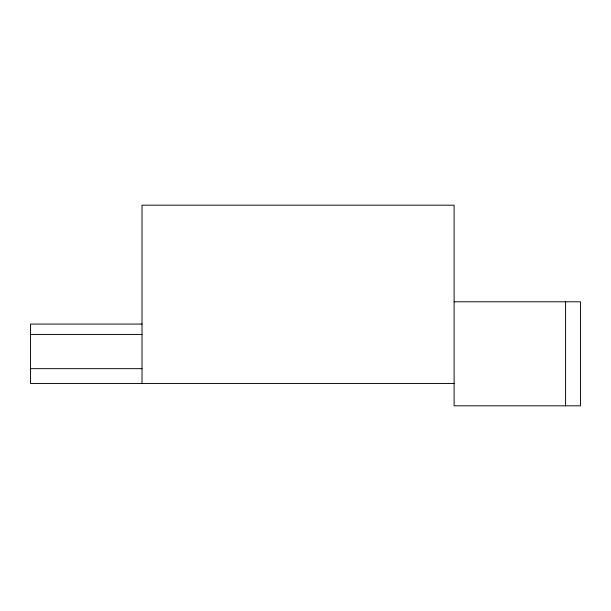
<?xml version="1.0" encoding="UTF-8"?>
<svg xmlns="http://www.w3.org/2000/svg" width="611" height="611" viewBox="0 0 611 611"><rect width="100%" height="100%" fill="white"/><g stroke="black" fill="none" stroke-linecap="round" stroke-linejoin="round"><path stroke-width="0.92" d="M454.118 301.788L580.45 301.788L580.45 405.819L454.118 405.819L454.118 205.181L142.019 205.181L142.019 383.525M142.019 324.074L30.55 324.074L30.55 383.525L454.118 383.525M30.55 334.446L142.019 334.446M30.55 368.662L142.019 368.662M565.587 301.788L565.587 405.819"/></g></svg>
